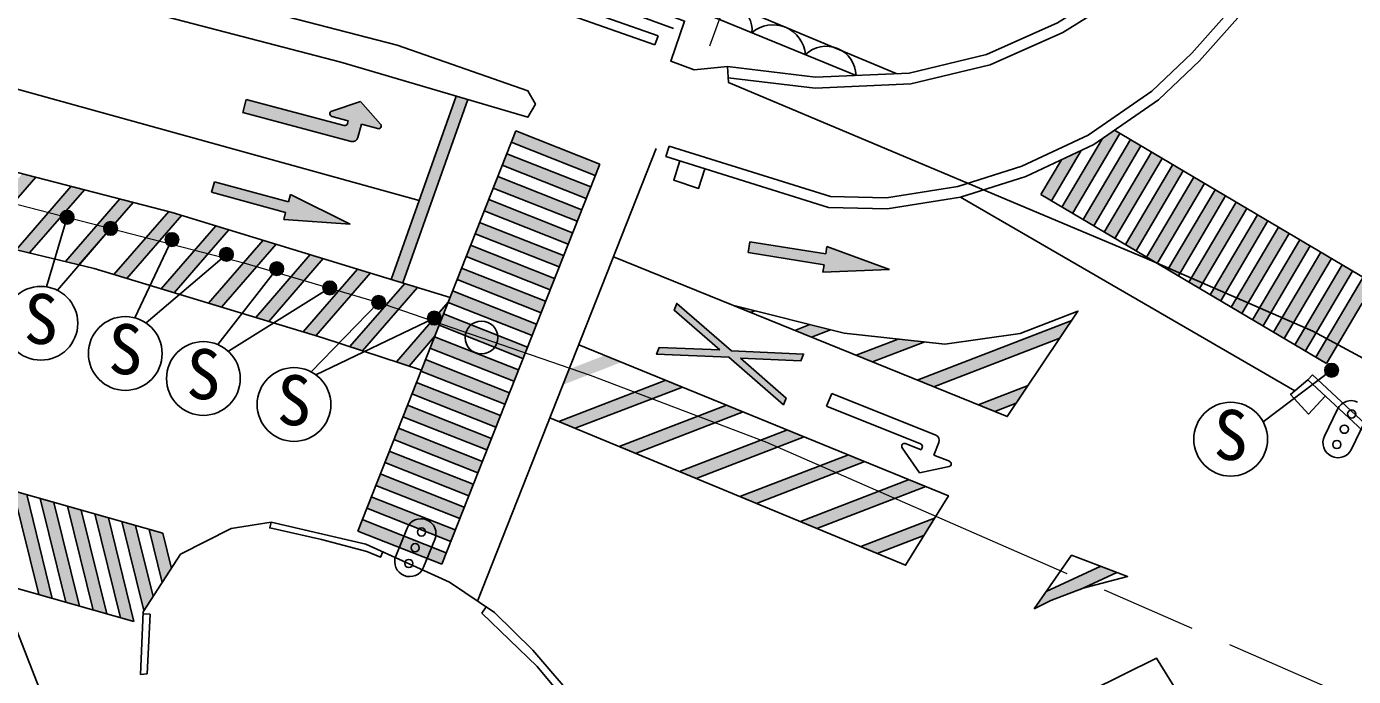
# Model space of a CAD drawing. Units: millimetres at full size, sheet at 1:1000; details may follow other scales. Extents: x 40000 to 680000, y 20000 to 380000.
# Drawn here: x 253607 to 302183, y 285546 to 309332 of the extents above; entities that cross this region are included whole.
import ezdxf
from ezdxf.enums import TextEntityAlignment as Align

# ---------------------------------------------------------------- set-up
doc = ezdxf.new("R2010")
doc.units = ezdxf.units.MM
doc.header["$LTSCALE"] = 1000
doc.linetypes.add('CHAIN', pattern=[18.5, 12, -1.5, 3.5, -1.5])
for name, color, linetype, lineweight in [('M-BGD', 7, 'Continuous', 25), ('M-BGD-EXST', 7, 'Continuous', 25), ('M-BMK', 2, 'CHAIN', 13), ('M-BMK-SRVR', 3, 'Continuous', 25), ('M-STR-HTXT', 7, 'Continuous', 13), ('M-STR-STRC', 7, 'Continuous', 25)]:
    doc.layers.add(name, color=color, linetype=linetype, lineweight=lineweight)
doc.styles.add('ＭＳ ゴシック', font='')
doc.styles.get('ＭＳ ゴシック').set_extended_font_data('MS Gothic')

msp = doc.modelspace()

# ---------------------------------------------------------------- hatches: boundary and pattern name
at = {"layer": 'M-BGD-EXST'}
for points in [[(255343, 302352, 1), (254843, 302352, 0.41421), (255093, 302102, 0.41421)], [(256934, 301943, 1), (256434, 301943, 0.41421), (256684, 301693, 0.41421)], [(259181, 301534, 1), (258681, 301534, 0.41421), (258931, 301284, 0.41421)], [(261176, 300994, 1), (260676, 300994, 0.41421), (260926, 300744, 0.41421)], [(263019, 300470, 1), (262519, 300470, 0.41421), (262769, 300220, 0.41421)], [(264956, 299765, 1), (264456, 299765, 0.41421), (264706, 299515, 0.41421)], [(266747, 299238, 1), (266247, 299238, 0.41421), (266497, 298988, 0.41421)], [(268785, 298660, 1), (268285, 298660, 0.41421), (268535, 298410, 0.41421)], [(301632, 296754, 1), (301132, 296754, 0.41421), (301382, 296504, 0.41421)]]:
    msp.add_hatch(color=256, dxfattribs=at).paths.add_polyline_path(points)
at = {"layer": 'M-STR-STRC'}
for points in [[(265867, 305756), (266466, 305597, 0.74206), (266567, 305760), (265830, 306593), (264778, 306234, 0.74206), (264785, 306042), (265384, 305884), (265358, 305787, -0.41421), (265236, 305716), (261653, 306664), (261525, 306180), (265495, 305130, 0.41388), (265739, 305272)], [(269764, 306662), (269333, 306789), (266956, 300079), (267387, 299947)], [(271518, 305514), (271352, 305095), (274426, 303881), (274591, 304299)], [(293629, 305421), (293434, 305536), (292994, 305232), (291512, 302723), (291899, 302494)], [(294404, 304963), (294016, 305192), (292287, 302265), (292674, 302036)], [(271187, 304677), (271022, 304258), (274095, 303044), (274261, 303462)], [(290737, 303181), (291124, 302952), (292212, 304793), (291489, 304453)], [(295178, 304506), (294791, 304734), (293062, 301807), (293449, 301578)], [(295953, 304048), (295566, 304277), (293836, 301349), (294224, 301121)], [(253944, 303822), (253457, 303948), (251416, 301598), (251910, 301480)], [(263197, 302914), (260483, 303650), (260379, 303266), (263093, 302531), (263021, 302265), (265459, 302095), (263269, 303180)], [(270856, 303840), (270691, 303421), (273765, 302207), (273930, 302625)], [(296728, 303590), (296341, 303819), (294611, 300892), (294999, 300663)], [(255728, 303360), (255242, 303486), (253225, 301164), (253718, 301045)], [(297503, 303132), (297116, 303361), (295386, 300434), (295774, 300205)], [(257513, 302898), (257026, 303024), (255033, 300729), (255526, 300611)], [(270526, 303002), (270360, 302584), (273434, 301370), (273599, 301788)], [(298278, 302674), (297890, 302903), (296161, 299976), (296548, 299747)], [(259286, 302423), (258941, 302528), (258811, 302562), (256808, 300257), (257280, 300114)], [(270195, 302165), (270030, 301747), (273103, 300533), (273269, 300951)], [(299053, 302216), (298665, 302445), (296936, 299518), (297323, 299289)], [(261013, 301895), (260542, 302039), (258539, 299733), (259010, 299590)], [(299828, 301759), (299440, 301988), (297711, 299060), (298098, 298831)], [(262740, 301367), (262269, 301511), (260269, 299209), (260741, 299066)], [(269864, 301328), (269699, 300910), (272773, 299696), (272938, 300114)], [(282864, 301009), (280087, 301450), (280025, 301057), (282801, 300616), (282758, 300345), (285200, 300437), (282907, 301281)], [(300602, 301301), (300215, 301530), (298486, 298603), (298873, 298374)], [(264467, 300839), (263996, 300983), (261999, 298685), (262471, 298542)], [(301377, 300843), (300990, 301072), (299260, 298145), (299648, 297916)], [(266195, 300312), (265724, 300455), (263730, 298161), (264202, 298018)], [(269534, 300491), (269368, 300073), (272442, 298859), (272608, 299277)], [(300035, 297687), (300423, 297458), (302152, 300385), (301765, 300614)], [(267922, 299784), (267451, 299928), (265443, 297617), (265907, 297465)], [(302498, 299202), (302637, 300099), (302540, 300156), (300810, 297229), (301198, 297000)], [(267145, 297060), (267609, 296908), (268543, 297983), (269040, 299241)], [(269203, 299654), (269038, 299236), (272112, 298021), (272277, 298440)], [(268872, 298817), (268707, 298399), (271781, 297184), (271946, 297603)], [(279409, 297459), (277410, 299197), (277312, 298951), (278982, 297495), (276768, 297586), (276670, 297340), (279316, 297227), (281315, 295489), (281413, 295735), (279743, 297191), (281957, 297100), (282055, 297346)], [(279503, 299117), (280112, 298869), (280262, 298927)], [(282285, 298421), (281737, 298210), (282347, 297962), (283044, 298231)], [(291434, 297928), (291869, 298578), (286207, 296395), (286816, 296148)], [(268542, 297980), (268376, 297562), (271450, 296347), (271616, 296766)], [(283972, 297303), (284582, 297055), (286493, 297792), (285513, 297896)], [(275388, 297049), (274781, 297297), (273467, 296791), (273243, 296222)], [(268211, 297143), (268046, 296725), (271120, 295510), (271285, 295929)], [(273089, 294877), (273692, 294627), (277616, 296139), (277008, 296387)], [(267880, 296306), (267715, 295887), (270789, 294673), (270954, 295092)], [(289840, 295545), (290275, 296195), (288441, 295488), (289051, 295241)], [(267550, 295469), (267384, 295050), (270458, 293836), (270624, 294255)], [(275300, 293961), (275904, 293711), (279844, 295229), (279236, 295478)], [(267219, 294632), (267054, 294213), (270128, 292999), (270293, 293418)], [(277512, 293045), (278115, 292795), (282072, 294320), (281464, 294568)], [(266888, 293795), (266723, 293376), (269797, 292162), (269962, 292581)], [(279723, 292129), (280327, 291879), (284300, 293410), (283692, 293658)], [(266558, 292958), (266392, 292539), (269466, 291325), (269632, 291744)], [(281935, 291213), (282538, 290963), (286528, 292500), (285920, 292748)], [(254051, 288541), (254549, 288400), (253612, 292199), (253113, 292340)], [(254608, 291917), (254110, 292058), (255047, 288259), (255546, 288117)], [(269136, 290488), (269301, 290906), (266227, 292121), (266062, 291702)], [(255605, 291634), (255107, 291775), (256044, 287976), (256542, 287835)], [(256602, 291352), (256103, 291493), (257041, 287694), (257539, 287553)], [(257598, 291070), (257100, 291211), (257903, 287956), (258239, 288471)], [(265897, 291284), (265731, 290865), (268805, 289651), (268970, 290069)], [(286460, 290706), (286848, 291338), (284147, 290297), (284750, 290047)], [(258576, 288987), (258912, 289502), (258595, 290788), (258097, 290929)], [(290936, 288651), (290500, 288023), (291107, 288331), (292174, 288730), (293519, 289356), (292930, 289578)]]:
    msp.add_hatch(color=256, dxfattribs=at).paths.add_polyline_path(points)
h = msp.add_hatch(color=256, dxfattribs=at)
edge = h.paths.add_edge_path()
edge.add_line((286394, 293928), (286356, 293835))

# ---------------------------------------------------------------- linework, layer by layer
at = {"layer": 'M-BGD'}
for p, q in [((276725, 308996), (276609, 308666)), ((277011, 304573), (277131, 304955))]:
    msp.add_line(p, q, dxfattribs=at)
for points in [[(229266, 333529), (232764, 331983), (238729, 329022), (241941, 327358), (242924, 327240), (257194, 319151), (280327, 309747), (285446, 307609)], [(225105, 332818), (245807, 322227), (252333, 318840), (272795, 311381), (277698, 309531), (277193, 308066), (278048, 307747), (279272, 307865), (279308, 307280), (294520, 300874), (300698, 298181), (304107, 296346)], [(283975, 307543), (267122, 314457), (258532, 317790), (255064, 318767), (245594, 324394), (239789, 327706), (240102, 328311)], [(279272, 307865), (282490, 307477), (285920, 307630), (288752, 308309), (291350, 309473), (293551, 310841), (296024, 312855), (298366, 315182), (301801, 319514), (304655, 323914), (306257, 326750)], [(279297, 307459), (282475, 307076), (285976, 307232), (288882, 307929), (291538, 309119), (293784, 310515), (296292, 312557), (298665, 314915), (302126, 319281), (304997, 323707), (306605, 326553)], [(243804, 322841), (252009, 318500), (277291, 309260)], [(237897, 319496), (240560, 318926), (249624, 316888), (259309, 314311), (269536, 311343), (272091, 310623), (276725, 308996)], [(237897, 319139), (240485, 318584), (249541, 316548), (259215, 313974), (269440, 311007), (271986, 310289), (276609, 308666)], [(277011, 304573), (282971, 302711), (285112, 302662), (287792, 303088), (290191, 303843), (292675, 305011), (295050, 306654), (296551, 308083), (298142, 309865), (299965, 312171), (303793, 318202)], [(277131, 304955), (283037, 303110), (285085, 303062), (287700, 303478), (290046, 304216), (292475, 305359), (294797, 306965), (296264, 308361), (297836, 310123), (299638, 312403), (303455, 318416)], [(247738, 316954), (248046, 314764), (249002, 313112), (250654, 311801), (265108, 308032), (271959, 306017), (272234, 306497), (271959, 306978), (267170, 308650), (261694, 310070), (254683, 311810), (249002, 313112)], [(277524, 304413), (277302, 303707), (278209, 303408), (278434, 304129)], [(72558, 286183), (91434, 288434), (111381, 290759), (142504, 294113), (170525, 297355), (180267, 298661), (190996, 299664), (199810, 300150), (209644, 300241), (220920, 299785), (232399, 298599), (243333, 296840), (247127, 295772), (249403, 293955), (251230, 291991), (252669, 288728), (255810, 280641), (257197, 276386), (257242, 273826), (256404, 272417), (255341, 271273), (253387, 269991), (251135, 269192)], [(300682, 296585), (300512, 296402), (299882, 295867), (300539, 295149), (301152, 295809)], [(300512, 296402), (302671, 294401), (315097, 288992), (322680, 286172), (331096, 283390), (340267, 281143), (343292, 280346)], [(300682, 296585), (302810, 294613), (315191, 289224), (322763, 286408), (331165, 283631), (340329, 281386), (343356, 280588)], [(257782, 285619), (257871, 287908), (259249, 290018), (261092, 290965), (262559, 291198), (266030, 290393), (269090, 288998), (270733, 287887), (272141, 286509), (273839, 284537), (274888, 282285), (275541, 280472), (275962, 278369), (276006, 276969), (275595, 274846), (274100, 271378), (262153, 253165)], [(262559, 291198), (262509, 290981), (264411, 290564), (266060, 290118), (266565, 289915), (266653, 290109)], [(270432, 288091), (270279, 287862), (272299, 285911), (273492, 284469), (274305, 282841), (274721, 281842), (275248, 280178), (275276, 279873), (275646, 279947)], [(257782, 285619), (258022, 285647), (258131, 287823), (257868, 287833)]]:
    msp.add_lwpolyline(points, dxfattribs=at)
for centre, radius, start, end in [((279270, 309205), 900, 353.7006, 141.6908), ((280938, 308208), 1186, 4.6627, 130.7286), ((282880, 307514), 1096, 1.5388, 133.8526)]:
    msp.add_arc(centre, radius, start, end, dxfattribs=at)
at = {"layer": 'M-BGD-EXST'}
for p, q in [((255093, 302352), (254335, 299807)), ((256684, 301943), (254735, 299680)), ((258931, 301534), (257570, 298670)), ((260926, 300994), (257981, 298482)), ((262769, 300470), (260604, 297696)), ((264706, 299765), (260995, 297445)), ((266497, 299238), (264021, 296695)), ((268535, 298660), (264201, 296583)), ((301382, 296754), (298877, 294869))]:
    msp.add_line(p, q, dxfattribs=at)
for centre, radius in [((255093, 302352), 250), ((256684, 301943), 250), ((258931, 301534), 250), ((260926, 300994), 250), ((262769, 300470), 250), ((254132, 298472), 1350), ((264706, 299765), 250), ((266497, 299238), 250), ((268535, 298660), 250), ((257221, 297366), 1350), ((260080, 296451), 1350), ((263398, 295498), 1350), ((301382, 296754), 250), ((297688, 294229), 1350)]:
    msp.add_circle(centre, radius, dxfattribs=at)
at = {"layer": 'M-BMK'}
msp.add_lwpolyline([(165787, 304878), (187583, 307307), (196897, 307803), (204992, 307975), (211769, 307866), (219564, 307502), (225741, 307011), (233193, 306326), (240246, 305359), (247656, 304117), (252568, 303001), (261562, 300689), (266668, 299187), (274244, 296578), (280690, 294121), (305509, 283285)], dxfattribs=at)
at = {"layer": 'M-BMK-SRVR'}
msp.add_circle((270260, 297950), 600, dxfattribs=at)
at = {"layer": 'M-STR-HTXT'}
msp.add_line((278624, 308626), (284473, 324635), dxfattribs=at)
at = {"layer": 'M-STR-STRC'}
for p, q in [((251092, 307647), (267981, 302971)), ((261525, 306180), (261653, 306664)), ((261653, 306664), (265236, 305716)), ((264778, 306234), (265830, 306593)), ((265830, 306593), (266567, 305760)), ((266956, 300079), (269333, 306789)), ((267387, 299947), (269764, 306662)), ((261525, 306180), (265495, 305130)), ((265384, 305884), (264785, 306042)), ((265358, 305787), (265384, 305884)), ((265739, 305272), (265867, 305756)), ((266466, 305597), (265867, 305756)), ((265731, 290865), (271518, 305514)), ((271352, 305095), (274426, 303881)), ((271518, 305514), (274591, 304299)), ((292994, 305232), (291512, 302723)), ((293629, 305421), (291899, 302494)), ((294016, 305192), (292287, 302265)), ((293434, 305536), (302637, 300099)), ((270115, 288305), (276657, 304865)), ((271187, 304677), (274261, 303462)), ((292212, 304793), (291124, 302952)), ((294404, 304963), (292674, 302036)), ((294791, 304734), (293062, 301807)), ((268805, 289651), (274591, 304299)), ((271022, 304258), (274095, 303044)), ((291489, 304453), (290737, 303181)), ((295178, 304506), (293449, 301578)), ((295566, 304277), (293836, 301349)), ((251910, 301480), (253944, 303822)), ((260379, 303266), (260483, 303650)), ((260483, 303650), (263197, 302914)), ((270856, 303840), (273930, 302625)), ((295953, 304048), (294224, 301121)), ((296341, 303819), (294611, 300892)), ((253225, 301164), (255242, 303486)), ((253718, 301045), (255728, 303360)), ((260379, 303266), (263093, 302531)), ((263269, 303180), (263197, 302914)), ((263269, 303180), (265459, 302095)), ((270691, 303421), (273765, 302207)), ((290737, 303181), (301198, 297000)), ((296728, 303590), (294999, 300663)), ((297116, 303361), (295386, 300434)), ((297503, 303132), (295774, 300205)), ((255033, 300729), (257026, 303024)), ((255526, 300611), (257513, 302898)), ((270526, 303002), (273599, 301788)), ((287792, 303088), (300035, 295997)), ((297890, 302903), (296161, 299976)), ((298278, 302674), (296548, 299747)), ((256808, 300257), (258811, 302562)), ((257280, 300114), (259286, 302423)), ((263093, 302531), (263021, 302265)), ((265459, 302095), (263021, 302265)), ((270195, 302165), (273269, 300951)), ((270360, 302584), (273434, 301370)), ((298665, 302445), (296936, 299518)), ((299053, 302216), (297323, 299289)), ((258539, 299733), (260542, 302039)), ((259010, 299590), (261013, 301895)), ((270030, 301747), (273103, 300533)), ((299440, 301988), (297711, 299060)), ((299828, 301759), (298098, 298831)), ((260269, 299209), (262269, 301511)), ((260741, 299066), (262740, 301367)), ((269864, 301328), (272938, 300114)), ((280025, 301057), (280087, 301450)), ((280087, 301450), (282864, 301009)), ((282907, 301281), (282864, 301009)), ((282907, 301281), (285200, 300437)), ((300215, 301530), (298486, 298603)), ((300602, 301301), (298873, 298374)), ((261999, 298685), (263996, 300983)), ((262471, 298542), (264467, 300839)), ((269699, 300910), (272773, 299696)), ((280025, 301057), (282801, 300616)), ((300990, 301072), (299260, 298145)), ((301377, 300843), (299648, 297916)), ((263730, 298161), (265724, 300455)), ((264202, 298018), (266195, 300312)), ((269534, 300491), (272608, 299277)), ((282801, 300616), (282758, 300345)), ((285200, 300437), (282758, 300345)), ((301765, 300614), (300035, 297687)), ((302152, 300385), (300423, 297458)), ((265443, 297617), (267451, 299928)), ((265907, 297465), (267922, 299784)), ((269368, 300073), (272442, 298859)), ((302540, 300156), (300810, 297229)), ((267145, 297060), (269040, 299241)), ((269038, 299236), (272112, 298021)), ((269203, 299654), (272277, 298440)), ((268872, 298817), (271946, 297603)), ((280112, 298869), (280262, 298927)), ((302498, 299202), (301198, 297000)), ((268707, 298399), (271781, 297184)), ((281737, 298210), (282285, 298421)), ((286207, 296395), (291869, 298578)), ((267609, 296908), (268543, 297983)), ((268542, 297980), (271616, 296766)), ((282347, 297962), (283044, 298231)), ((283972, 297303), (285513, 297896)), ((284582, 297055), (286493, 297792)), ((286816, 296148), (291434, 297928)), ((268376, 297562), (271450, 296347)), ((268211, 297143), (271285, 295929)), ((268046, 296725), (271120, 295510)), ((273089, 294877), (277008, 296387)), ((267715, 295887), (270789, 294673)), ((267880, 296306), (270954, 295092)), ((273692, 294627), (277616, 296139)), ((283083, 295900), (282897, 295436)), ((283083, 295900), (286895, 294374)), ((288441, 295488), (290275, 296195)), ((267550, 295469), (270624, 294255)), ((275300, 293961), (279236, 295478)), ((282897, 295436), (286338, 294058)), ((289051, 295241), (289840, 295545)), ((267384, 295050), (270458, 293836)), ((275904, 293711), (279844, 295229)), ((301119, 294341), (301600, 295330)), ((267219, 294632), (270293, 293418)), ((277512, 293045), (281464, 294568)), ((302589, 294850), (302109, 293860)), ((267054, 294213), (270128, 292999)), ((278115, 292795), (282072, 294320)), ((285661, 293916), (286291, 293000)), ((286356, 293835), (285781, 294066)), ((286394, 293928), (286356, 293835)), ((287007, 294114), (286821, 293649)), ((266888, 293795), (269962, 292581)), ((279723, 292129), (283692, 293658)), ((280327, 291879), (284300, 293410)), ((287396, 293419), (286821, 293649)), ((266558, 292958), (269632, 291744)), ((266723, 293376), (269797, 292162)), ((286291, 293000), (287379, 293228)), ((258595, 290788), (252117, 292622)), ((266392, 292539), (269466, 291325)), ((281935, 291213), (285920, 292748)), ((282538, 290963), (286528, 292500)), ((253113, 292340), (254051, 288541)), ((253612, 292199), (254549, 288400)), ((254110, 292058), (255047, 288259)), ((266227, 292121), (269301, 290906)), ((254608, 291917), (255546, 288117)), ((255107, 291775), (256044, 287976)), ((255605, 291634), (256542, 287835)), ((256103, 291493), (257041, 287694)), ((266062, 291702), (269136, 290488)), ((256602, 291352), (257539, 287553)), ((257100, 291211), (257903, 287956)), ((257598, 291070), (258239, 288471)), ((265897, 291284), (268970, 290069)), ((267124, 289954), (267536, 290974)), ((284147, 290297), (286848, 291338)), ((258097, 290929), (258576, 288987)), ((258595, 290788), (258912, 289502)), ((265731, 290865), (268805, 289651)), ((268556, 290562), (268144, 289542)), ((284750, 290047), (286460, 290706)), ((290936, 288651), (292930, 289578)), ((292174, 288730), (293519, 289356)), ((257539, 287553), (253054, 288823))]:
    msp.add_line(p, q, dxfattribs=at)
for points in [[(269111, 299420), (258941, 302528), (252898, 304093), (245315, 305730), (238154, 306878), (233404, 307663), (225926, 308420), (218437, 309058), (207896, 309303), (196891, 308863), (185053, 308106), (176795, 307541), (169048, 307171), (156463, 306056), (136006, 303714)], [(136271, 299719), (162681, 302790), (180098, 304695), (192987, 305885), (204022, 306439), (215840, 306439), (228572, 305542), (237461, 304382), (247742, 302482), (256078, 300478), (264449, 297943), (268060, 296760)], [(275093, 300907), (289511, 295054), (292097, 298918), (289984, 298095), (287228, 297713), (283540, 298107), (279503, 299117)], [(278982, 297495), (277312, 298951), (277410, 299197), (279409, 297459), (282055, 297346), (281957, 297100), (279743, 297191)], [(273822, 297688), (287355, 292162), (285790, 289616), (272764, 295011)], [(278982, 297495), (276768, 297586), (276670, 297340), (279316, 297227), (281315, 295489), (281413, 295735), (279743, 297191)], [(302009, 280766), (296213, 283129), (292599, 284790), (292532, 285011), (294974, 286214), (296077, 284417), (297945, 282423)]]:
    msp.add_lwpolyline(points, dxfattribs=at)
msp.add_lwpolyline([(290500, 288023), (291861, 289981), (293916, 289206), (292283, 288771), (291107, 288331)], close=True, dxfattribs=at)
for centre in [(302118, 295152), (301847, 294594), (301576, 294036), (268065, 290831), (267833, 290256), (267601, 289681)]:
    msp.add_circle(centre, 150, dxfattribs=at)
for centre, radius, start, end in [((264810, 306139), 100, 108.8714, 255.1813), ((265262, 305813), 100, 255.1813, 345.1813), ((266492, 305694), 100, 255.1813, 41.4913), ((265546, 305324), 200, 255.1813, 345.117), ((302095, 295090), 550, 64.0811, 154.0811), ((286821, 294188), 200, 338.2411, 68.1767), ((285744, 293973), 100, 68.1767, 214.4867), ((286301, 293965), 100, 338.1768, 68.1767), ((301614, 294101), 550, 154.0811, 244.0811), ((287359, 293326), 100, 281.8668, 68.1767), ((301614, 294101), 550, 244.0811, 334.0811), ((268046, 290768), 550, 67.998, 157.998), ((268046, 290768), 550, 337.998, 67.998), ((267634, 289748), 550, 157.998, 247.998), ((267634, 289748), 550, 247.998, 337.998)]:
    msp.add_arc(centre, radius, start, end, dxfattribs=at)

# ---------------------------------------------------------------- texts
at = {"layer": 'M-BGD-EXST', "style": 'ＭＳ ゴシック'}
for p in [(253477, 297180), (256566, 296074), (259425, 295159), (262742, 294206), (297033, 292936)]:
    msp.add_text('S', height=1833, rotation=358.508, dxfattribs=at).set_placement(p, align=Align.BOTTOM_LEFT)

doc.saveas('drawing.dxf')
